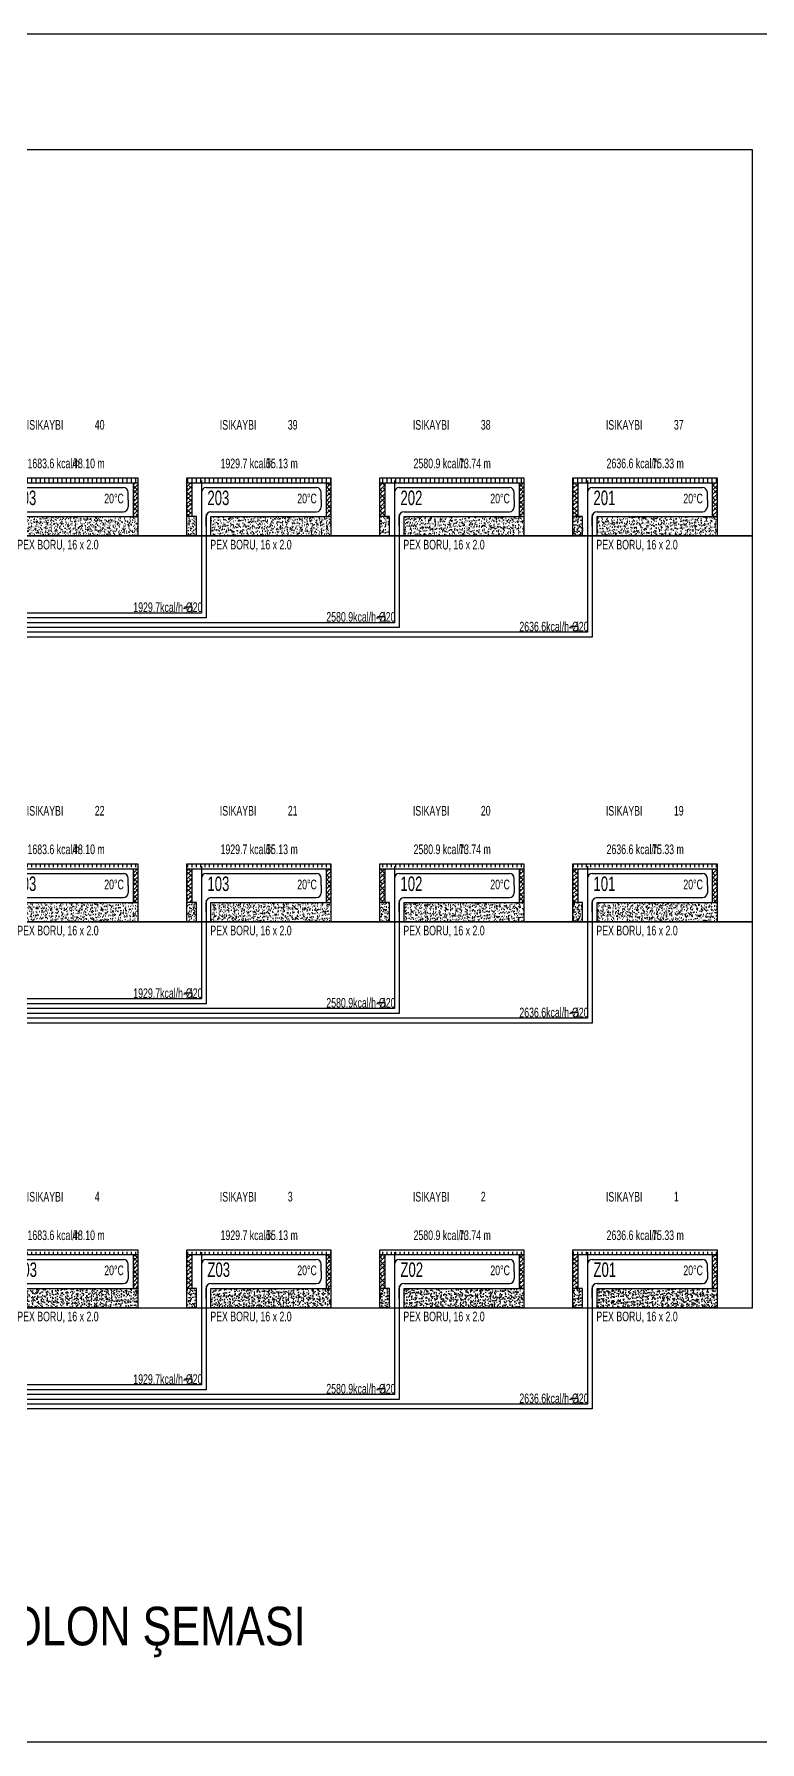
# Model space of a CAD drawing. Header units: centimetres. Extents: x -1224 to 8120, y -5771 to -1283.
# Drawn here: x 2716 to 3468, y -5650 to -3880 of the extents above; entities that cross this region are included whole.
import ezdxf
from ezdxf.enums import TextEntityAlignment as Align

# ---------------------------------------------------------------- set-up
doc = ezdxf.new("R2010")
doc.units = ezdxf.units.CM
for name, color, linetype in [('ROTAS-ISITMA-CAP', 41, 'Continuous'), ('ROTAS-ISITMA-DONUS-BORU', 30, 'Continuous'), ('ROTAS-ISITMA-GIDIS-BORU', 10, 'Continuous'), ('ROTAS-ISITMA-SEMA-DETAY', 7, 'Continuous'), ('ROTAS-PAFTA', 144, 'Continuous'), ('ROTAS-PAFTA-BASLIK', 7, 'Continuous'), ('ROTAS-SEMA-KAT-BANDI', 7, 'Continuous')]:
    doc.layers.add(name, color=color, linetype=linetype)
doc.styles.add('ROTAS-YAZI', font='arial.ttf')
pattern_1 = [(50, (-135697.04, 398449.737), (7.17260183, -0.62752135), [0.75, -8.25]), (355, (-135697.04, 398449.737), (-1.38751334, 7.52192134), [0.6, -6.6]), (100.4514445, (-135696.442, 398449.6846), (5.78508847, 6.89439991), [0.63740192, -7.01142112]), (46.1842, (-135697.04, 398451.737), (10.6724133, -1.6551928), [1.125, -12.375]), (96.6356355, (-135696.15, 398451.599), (9.34661946, 9.741186), [0.95610342, -10.5171376]), (351.184164, (-135697.04, 398451.737), (9.34661945, 9.741186), [0.9, -9.9]), (21, (-135696.04, 398451.237), (5.96907052, -4.02618891), [0.75, -8.25]), (326, (-135696.04, 398451.237), (2.43315332, 7.25150045), [0.6, -6.6]), (71.4514447, (-135695.5425, 398450.9014), (8.40222377, 3.22531153), [0.6374019, -7.01142112]), (37.5, (-135697.04, 398449.737), (0.121598553, 3.328938538), [0, -6.52, 0, -6.7, 0, -6.625]), (7.5, (-135697.04, 398449.737), (2.630695374, 3.94411712), [0, -3.82, 0, -6.37, 0, -2.525]), (327.5, (-135699.27, 398449.737), (5.338224362, -0.225548717), [0, -2.5, 0, -7.8, 0, -10.35]), (317.5, (-135700.27, 398449.737), (5.831861693, 1.001049823), [0, -3.25, 0, -5.18, 0, -7.35])]
pattern_2 = [(45, (-135697.04, 398444.737), (-2.209708691, 2.209708691), []), (135, (-135697.04, 398444.737), (-6.629126074, 2.209708691), [7.8125, -4.6875])]

# ---------------------------------------------------------------- blocks, each defined once
blk = doc.blocks.new('ROTAS-YI-DEVRE-PANELI')
h = blk.add_hatch()
h.set_pattern_fill('ACAD_ISO08W100', scale=0.898129, angle=90, style=0)
h.set_pattern_definition([(90, (-135697.04, 398444.737), (-4.49064449, 3e-16), [21.55509356, -2.6943867, 5.38877339, -2.6943867])])
h.paths.add_polyline_path([(129.3, 55), (129.3, 60), (-20, 60), (-20, 55)])
h = blk.add_hatch()
h.set_pattern_fill('ANSI38', color=15, scale=25, style=0)
h.set_pattern_definition(pattern_2)
h.paths.add_polyline_path([(-20, 20), (-15, 20), (-15, 55), (-20, 55)])
h = blk.add_hatch()
h.set_pattern_fill('ANSI38', color=15, scale=25, style=0)
h.set_pattern_definition(pattern_2)
h.paths.add_polyline_path([(124.3, 20), (129.3, 20), (129.3, 55), (124.3, 55)])
h = blk.add_hatch()
h.set_pattern_fill('AR-CONC', color=15, style=0)
h.set_pattern_definition(pattern_1)
h.paths.add_polyline_path([(-20, 0), (-10, 0), (-10, 20), (-15, 20), (-20, 20)])
h = blk.add_hatch()
h.set_pattern_fill('AR-CONC', color=15, style=0)
h.set_pattern_definition(pattern_1)
h.paths.add_polyline_path([(5, 20), (5, 0), (129.3, 0), (129.3, 20)])
at = {"color": 7}
for p, q in [((-20, 55), (129.3, 55)), ((-15, 55), (-15, 20)), ((124.3, 55), (124.3, 20))]:
    blk.add_line(p, q, dxfattribs=at)
for points in [[(-10, 0), (-20, 0), (-20, 60), (129.3, 60), (129.3, 0), (5, 0), (5, 20), (129.3, 20)], [(-10, 0), (-10, 20), (-15, 20), (-20, 20)]]:
    blk.add_lwpolyline(points, dxfattribs=at)
at = {"layer": 'ROTAS-ISITMA-DONUS-BORU'}
for p, q in [((119.3, 37.5), (119.3, 30)), ((0, 10), (0, 20)), ((5, 25), (114.3, 25))]:
    blk.add_line(p, q, dxfattribs=at)
for centre, start, end in [((5, 20), 90, 180), ((114.3, 30), -90, 0)]:
    blk.add_arc(centre, 5, start, end, dxfattribs=at)
at = {"layer": 'ROTAS-ISITMA-GIDIS-BORU'}
for p, q in [((0, 50), (114.3, 50)), ((119.3, 37.5), (119.3, 45))]:
    blk.add_line(p, q, dxfattribs=at)
for centre, start, end in [((0, 45), 90, 180), ((114.3, 45), 0, 90)]:
    blk.add_arc(centre, 5, start, end, dxfattribs=at)
at = {"color": 2, "style": 'ROTAS-YAZI', "width": 0.65}
for tag, p, height in [('ISIKAYBI', (14.2, 110), 10), ('YER', (14.9, 70.1), 10), ('NO', (1.3, 31.9), 15), ('DERECE', (94.4, 33.7), 10), ('BORU', (4.3, -14.1), 10)]:
    blk.add_attdef(tag, p, '', height=height, dxfattribs=at)
for tag, p in [('NO1', (84.6, 110.1)), ('UZ', (62.1, 70.1))]:
    blk.add_attdef(tag, p, '', height=10, rotation=360, dxfattribs=at)
blk.add_attdef('MAHAL', text='', height=10, dxfattribs=at).set_placement((15, 95), align=Align.MIDDLE_LEFT)
blk = doc.blocks.new('ROTAS-YI-HAT-ETIKETI')
at = {"color": 41}
for q in [(-7.5, 6), (0, 0)]:
    blk.add_line((0, 6), q, dxfattribs=at)
at = {"color": 41, "style": 'ROTAS-YAZI', "width": 0.65}
blk.add_attdef('CAP', (-60.5, 1), '', height=10, dxfattribs=at)

msp = doc.modelspace()

# ---------------------------------------------------------------- linework, layer by layer
at = {"layer": 'ROTAS-ISITMA-DONUS-BORU'}
for points in [[(3294.4, -4377.5), (3294.4, -4505), (1404.4, -4505), (1404.4, -4380.4)], [(3094.4, -4377.5), (3094.4, -4495), (1414.4, -4495), (1414.4, -4380.4)], [(2894.4, -4377.5), (2894.4, -4485), (1424.4, -4485), (1424.4, -4380.4)], [(3294.4, -4777.5), (3294.4, -4905), (1404.4, -4905), (1404.4, -4780.4)], [(3094.4, -4777.5), (3094.4, -4895), (1414.4, -4895), (1414.4, -4780.4)], [(2894.4, -4777.5), (2894.4, -4885), (1424.4, -4885), (1424.4, -4780.4)], [(3294.4, -5177.5), (3294.4, -5305), (1404.4, -5305), (1404.4, -5180.4)], [(3094.4, -5177.5), (3094.4, -5295), (1414.4, -5295), (1414.4, -5180.4)], [(2894.4, -5177.5), (2894.4, -5285), (1424.4, -5285), (1424.4, -5180.4)]]:
    msp.add_lwpolyline(points, dxfattribs=at)
at = {"layer": 'ROTAS-ISITMA-GIDIS-BORU'}
for points in [[(3289.4, -4342.5), (3289.4, -4500), (1409.4, -4500), (1409.4, -4380.4)], [(3089.4, -4342.5), (3089.4, -4490), (1419.4, -4490), (1419.4, -4380.4)], [(2889.4, -4342.5), (2889.4, -4480), (1429.4, -4480), (1429.4, -4380.4)], [(3289.4, -4742.5), (3289.4, -4900), (1409.4, -4900), (1409.4, -4780.4)], [(3089.4, -4742.5), (3089.4, -4890), (1419.4, -4890), (1419.4, -4780.4)], [(2889.4, -4742.5), (2889.4, -4880), (1429.4, -4880), (1429.4, -4780.4)], [(3289.4, -5142.5), (3289.4, -5300), (1409.4, -5300), (1409.4, -5180.4)], [(3089.4, -5142.5), (3089.4, -5290), (1419.4, -5290), (1419.4, -5180.4)], [(2889.4, -5142.5), (2889.4, -5280), (1429.4, -5280), (1429.4, -5180.4)]]:
    msp.add_lwpolyline(points, dxfattribs=at)
at = {"layer": 'ROTAS-PAFTA'}
msp.add_lwpolyline([(-1000, -5650), (3548.4, -5650), (3548.4, -3880), (-1000, -3880)], close=True, dxfattribs=at)
at = {"layer": 'ROTAS-SEMA-KAT-BANDI', "color": 7}
for points in [[(-935.6, -4400), (3460.4, -4400), (3460.4, -4000), (-935.6, -4000)], [(-935.6, -4800), (3460.4, -4800), (3460.4, -4400), (-935.6, -4400)], [(-935.6, -5200), (3460.4, -5200), (3460.4, -4800), (-935.6, -4800)]]:
    msp.add_lwpolyline(points, close=True, dxfattribs=at)

# ---------------------------------------------------------------- block references
at = {"layer": 'ROTAS-ISITMA-CAP'}
for p, values in [((2879.4, -4480), {'CAP': '1929.7kcal/h-%%C20'}), ((3079.4, -4490), {'CAP': '2580.9kcal/h-%%C20'}), ((3279.4, -4500), {'CAP': '2636.6kcal/h-%%C20'}), ((2879.4, -4880), {'CAP': '1929.7kcal/h-%%C20'}), ((3079.4, -4890), {'CAP': '2580.9kcal/h-%%C20'}), ((3279.4, -4900), {'CAP': '2636.6kcal/h-%%C20'}), ((2879.4, -5280), {'CAP': '1929.7kcal/h-%%C20'}), ((3079.4, -5290), {'CAP': '2580.9kcal/h-%%C20'}), ((3279.4, -5300), {'CAP': '2636.6kcal/h-%%C20'})]:
    msp.add_blockref('ROTAS-YI-HAT-ETIKETI', p, dxfattribs=at).add_auto_attribs(values)
at = {"layer": 'ROTAS-ISITMA-SEMA-DETAY'}
for p, values in [((2694.4, -4400), {'NO': '203', 'DERECE': '20%%DC', 'UZ': '48.10 m', 'NO1': '40', 'BORU': 'PEX BORU, 16 x 2.0', 'YER': '1683.6 kcal/h', 'ISIKAYBI': 'ISIKAYBI'}), ((2894.4, -4400), {'NO': '203', 'DERECE': '20%%DC', 'UZ': '55.13 m', 'NO1': '39', 'BORU': 'PEX BORU, 16 x 2.0', 'YER': '1929.7 kcal/h', 'ISIKAYBI': 'ISIKAYBI'}), ((3094.4, -4400), {'NO': '202', 'DERECE': '20%%DC', 'UZ': '73.74 m', 'NO1': '38', 'BORU': 'PEX BORU, 16 x 2.0', 'YER': '2580.9 kcal/h', 'ISIKAYBI': 'ISIKAYBI'}), ((3294.4, -4400), {'NO': '201', 'DERECE': '20%%DC', 'UZ': '75.33 m', 'NO1': '37', 'BORU': 'PEX BORU, 16 x 2.0', 'YER': '2636.6 kcal/h', 'ISIKAYBI': 'ISIKAYBI'}), ((2694.4, -4800), {'NO': '103', 'DERECE': '20%%DC', 'UZ': '48.10 m', 'NO1': '22', 'BORU': 'PEX BORU, 16 x 2.0', 'YER': '1683.6 kcal/h', 'ISIKAYBI': 'ISIKAYBI'}), ((2894.4, -4800), {'NO': '103', 'DERECE': '20%%DC', 'UZ': '55.13 m', 'NO1': '21', 'BORU': 'PEX BORU, 16 x 2.0', 'YER': '1929.7 kcal/h', 'ISIKAYBI': 'ISIKAYBI'}), ((3094.4, -4800), {'NO': '102', 'DERECE': '20%%DC', 'UZ': '73.74 m', 'NO1': '20', 'BORU': 'PEX BORU, 16 x 2.0', 'YER': '2580.9 kcal/h', 'ISIKAYBI': 'ISIKAYBI'}), ((3294.4, -4800), {'NO': '101', 'DERECE': '20%%DC', 'UZ': '75.33 m', 'NO1': '19', 'BORU': 'PEX BORU, 16 x 2.0', 'YER': '2636.6 kcal/h', 'ISIKAYBI': 'ISIKAYBI'}), ((2694.4, -5200), {'NO': 'Z03', 'DERECE': '20%%DC', 'UZ': '48.10 m', 'NO1': '4', 'BORU': 'PEX BORU, 16 x 2.0', 'YER': '1683.6 kcal/h', 'ISIKAYBI': 'ISIKAYBI'}), ((2894.4, -5200), {'NO': 'Z03', 'DERECE': '20%%DC', 'UZ': '55.13 m', 'NO1': '3', 'BORU': 'PEX BORU, 16 x 2.0', 'YER': '1929.7 kcal/h', 'ISIKAYBI': 'ISIKAYBI'}), ((3094.4, -5200), {'NO': 'Z02', 'DERECE': '20%%DC', 'UZ': '73.74 m', 'NO1': '2', 'BORU': 'PEX BORU, 16 x 2.0', 'YER': '2580.9 kcal/h', 'ISIKAYBI': 'ISIKAYBI'}), ((3294.4, -5200), {'NO': 'Z01', 'DERECE': '20%%DC', 'UZ': '75.33 m', 'NO1': '1', 'BORU': 'PEX BORU, 16 x 2.0', 'YER': '2636.6 kcal/h', 'ISIKAYBI': 'ISIKAYBI'})]:
    msp.add_blockref('ROTAS-YI-DEVRE-PANELI', p, dxfattribs=at).add_auto_attribs(values)

# ---------------------------------------------------------------- texts
at = {"layer": 'ROTAS-PAFTA-BASLIK', "color": 7, "style": 'ROTAS-YAZI', "width": 0.8}
msp.add_text('YERDEN ISITMA KOLON ŞEMASI', height=40, dxfattribs=at).set_placement((2648.4, -5530), align=Align.MIDDLE_CENTER)

doc.saveas('drawing.dxf')
